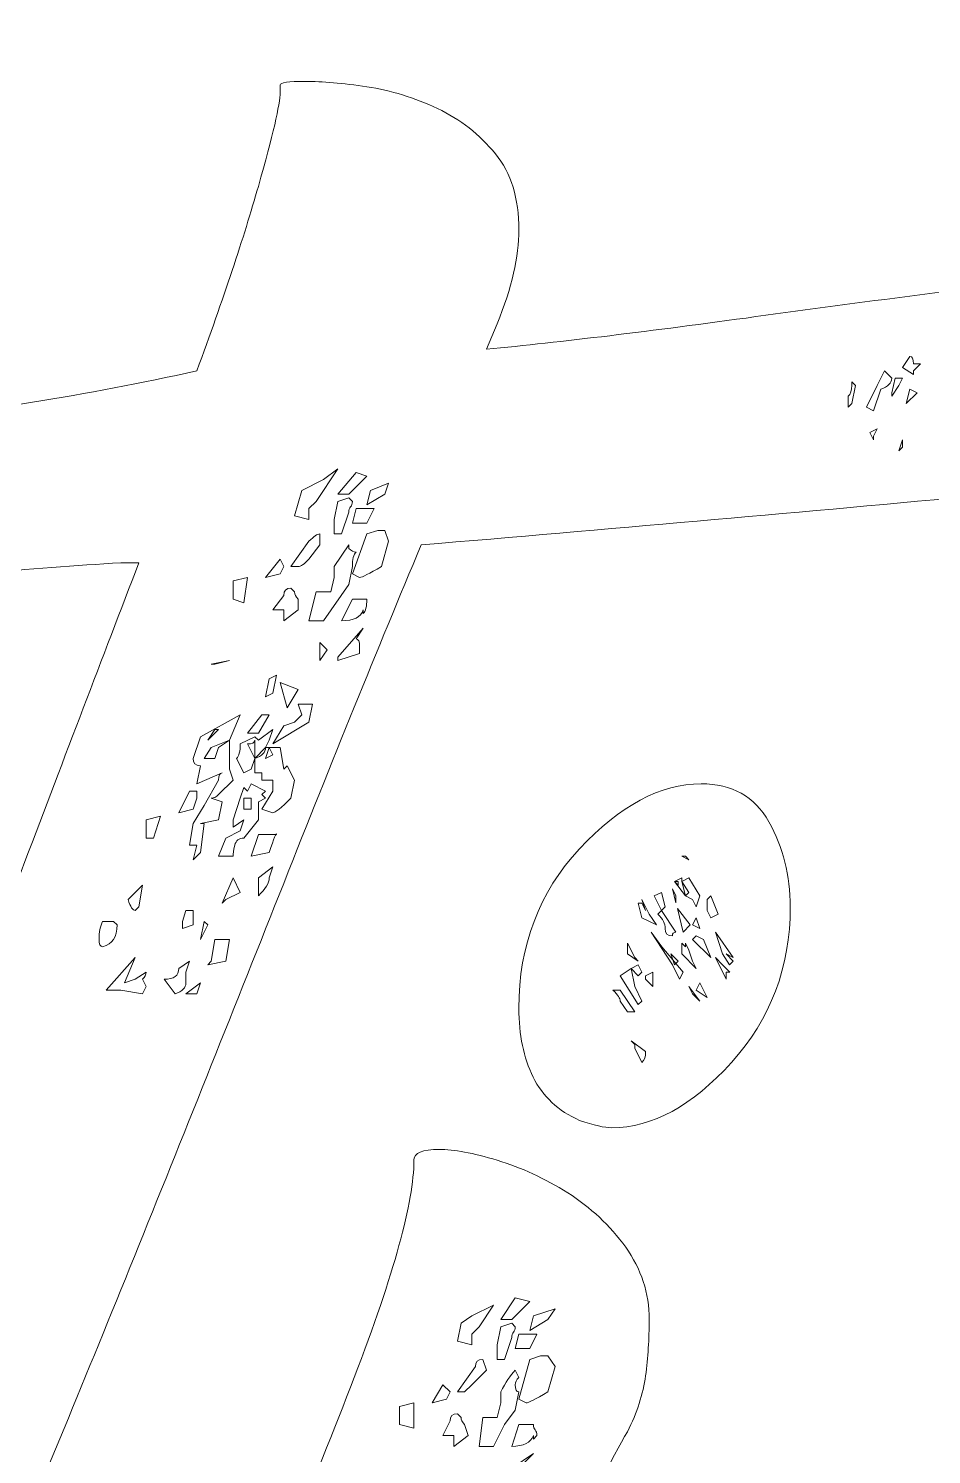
# Model space of a CAD drawing. Header units: inches. Extents: x 0.06 to 6.21, y -4.67 to -0.94.
# Drawn here: x 2.2658 to 2.4451, y -2.3113 to -2.0283 of the extents above; entities that cross this region are included whole.
import ezdxf

# ---------------------------------------------------------------- set-up
doc = ezdxf.new("R2010")
doc.units = ezdxf.units.IN
doc.header["$MEASUREMENT"] = 0
doc.layers.add('Layer 1', color=7, linetype='Continuous')

# ---------------------------------------------------------------- blocks, each defined once
blk = doc.blocks.new('block 4')
at = {"layer": 'Layer 1', "lineweight": 0}
for points in [[(2.39553, -2.19257), (2.39696, -2.19329), (2.39625, -2.19257), (2.39553, -2.19257)], [(2.39409, -2.1976), (2.39625, -2.20047), (2.39768, -2.20119), (2.3984, -2.20263), (2.39912, -2.20047), (2.39696, -2.19688), (2.39553, -2.1976), (2.39553, -2.19688), (2.39409, -2.1976)], [(2.3869, -2.20191), (2.38762, -2.20479), (2.3905, -2.20623), (2.38906, -2.20407), (2.38762, -2.20119), (2.38834, -2.20335), (2.38762, -2.20191), (2.3869, -2.20191)], [(2.39368, -2.19904), (2.39438, -2.20186), (2.39438, -2.20047), (2.39368, -2.19904)], [(2.40056, -2.20335), (2.40128, -2.20479), (2.40272, -2.20407), (2.40128, -2.20047), (2.40056, -2.20119), (2.40056, -2.20335)], [(2.39722, -2.20623), (2.39466, -2.20298), (2.39582, -2.20766), (2.39722, -2.20623)], [(2.39912, -2.20694), (2.3984, -2.20479), (2.39768, -2.20623), (2.39912, -2.20694)], [(2.38474, -2.21198), (2.3869, -2.21341), (2.38618, -2.21269), (2.38474, -2.20982), (2.38474, -2.21198)], [(2.3958, -2.21557), (2.39436, -2.21386), (2.39481, -2.21341), (2.39337, -2.21198), (2.39376, -2.21316), (2.39155, -2.21054), (2.38943, -2.20766), (2.39368, -2.21413), (2.3951, -2.21701), (2.3958, -2.21557)], [(2.39696, -2.21126), (2.39625, -2.20982), (2.39625, -2.21054), (2.39553, -2.20982), (2.39553, -2.21198), (2.3984, -2.21485), (2.39768, -2.21341), (2.39696, -2.21126)], [(2.3984, -2.20838), (2.39768, -2.2091), (2.40128, -2.21269), (2.39984, -2.2091), (2.3984, -2.20838)], [(2.40432, -2.21198), (2.40574, -2.21269), (2.4022, -2.20766), (2.4036, -2.21198), (2.40502, -2.21413), (2.40574, -2.21341), (2.40432, -2.21198)], [(2.40507, -2.21557), (2.40364, -2.21413), (2.4022, -2.21269), (2.40436, -2.21701), (2.40436, -2.21557), (2.40507, -2.21557)], [(2.38331, -2.21629), (2.3869, -2.22204), (2.38762, -2.22132), (2.38618, -2.21844), (2.38546, -2.21485), (2.3869, -2.21629), (2.38762, -2.21557), (2.3869, -2.21413), (2.38546, -2.21485), (2.38331, -2.21629)], [(2.38978, -2.21557), (2.38834, -2.21629), (2.38834, -2.21701), (2.38978, -2.21844), (2.38978, -2.21557)], [(2.39912, -2.22132), (2.39696, -2.21844), (2.39768, -2.21988), (2.39912, -2.22132)], [(2.40056, -2.2206), (2.39912, -2.21773), (2.3984, -2.21916), (2.40056, -2.2206)]]:
    blk.add_lwpolyline(points, dxfattribs=at)
for points, knots in [([(2.36602, -2.2364), (2.36414, -2.23258), (2.36318, -2.22803), (2.36318, -2.22276), (2.36318, -2.2103), (2.3672, -2.19976), (2.37523, -2.19113), (2.38327, -2.1825), (2.39131, -2.17821), (2.39936, -2.17821), (2.4055, -2.17821), (2.40998, -2.18072), (2.41283, -2.18575), (2.41565, -2.19078), (2.41707, -2.19642), (2.41707, -2.20263), (2.41707, -2.21461), (2.41317, -2.22491), (2.40539, -2.23352), (2.39757, -2.24215), (2.38967, -2.24646), (2.38163, -2.24646), (2.38021, -2.24646), (2.37807, -2.246), (2.37525, -2.24502), (2.37098, -2.24312), (2.3679, -2.24025), (2.36602, -2.2364)], [0, 0, 0, 0, 1, 1, 1, 2, 2, 2, 3, 3, 3, 4, 4, 4, 5, 5, 5, 6, 6, 6, 7, 7, 7, 8, 8, 8, 9, 9, 9, 9]), ([(2.39007, -2.20047), (2.39007, -2.20047), (2.39151, -2.20335), (2.39151, -2.20335), (2.39151, -2.20335), (2.39079, -2.20407), (2.39079, -2.20407), (2.39175, -2.20503), (2.39223, -2.20599), (2.39223, -2.20694), (2.39223, -2.2079), (2.39271, -2.20838), (2.39366, -2.20838), (2.39366, -2.2079), (2.3939, -2.20766), (2.39438, -2.20766), (2.39438, -2.20766), (2.39151, -2.20335), (2.39151, -2.20335), (2.39151, -2.20335), (2.39223, -2.20263), (2.39223, -2.20263), (2.39223, -2.20263), (2.39151, -2.19976), (2.39151, -2.19976), (2.39151, -2.19976), (2.39007, -2.20047), (2.39007, -2.20047)], [0, 0, 0, 0, 1, 1, 1, 2, 2, 2, 3, 3, 3, 4, 4, 4, 5, 5, 5, 6, 6, 6, 7, 7, 7, 8, 8, 8, 9, 9, 9, 9]), ([(2.38187, -2.21916), (2.38283, -2.22012), (2.38331, -2.22084), (2.38331, -2.22132), (2.38331, -2.22132), (2.38474, -2.22348), (2.38474, -2.22348), (2.38474, -2.22348), (2.38618, -2.22348), (2.38618, -2.22348), (2.38618, -2.22348), (2.38331, -2.21916), (2.38331, -2.21916), (2.38331, -2.21916), (2.38187, -2.21916), (2.38187, -2.21916)], [0, 0, 0, 0, 1, 1, 1, 2, 2, 2, 3, 3, 3, 4, 4, 4, 5, 5, 5, 5]), ([(2.38834, -2.23136), (2.38834, -2.23136), (2.38546, -2.22921), (2.38546, -2.22921), (2.38546, -2.22921), (2.38618, -2.22993), (2.38618, -2.22993), (2.38618, -2.22993), (2.38618, -2.23065), (2.38618, -2.23065), (2.38618, -2.23065), (2.38762, -2.23352), (2.38762, -2.23352), (2.3881, -2.23306), (2.38834, -2.23234), (2.38834, -2.23136)], [0, 0, 0, 0, 1, 1, 1, 2, 2, 2, 3, 3, 3, 4, 4, 4, 5, 5, 5, 5])]:
    blk.add_open_spline(points, degree=3, knots=knots, dxfattribs=at)
blk = doc.blocks.new('block 6')
at = {"layer": 'Layer 1', "lineweight": 0}
for points in [[(2.3596, -2.28454), (2.36176, -2.28454), (2.36534, -2.28094), (2.36248, -2.28023), (2.3596, -2.28454)], [(2.35098, -2.28885), (2.35385, -2.28957), (2.35385, -2.28741), (2.35529, -2.28598), (2.35817, -2.28166), (2.35385, -2.28382), (2.3517, -2.28526), (2.35098, -2.28885)], [(2.36606, -2.28382), (2.36534, -2.28669), (2.36893, -2.28454), (2.37037, -2.28238), (2.36606, -2.28382)], [(2.36534, -2.29029), (2.36677, -2.28741), (2.36318, -2.28741), (2.36248, -2.29029), (2.36534, -2.29029)], [(2.34595, -2.30107), (2.34882, -2.30035), (2.34954, -2.29891), (2.3481, -2.29748), (2.34595, -2.30107)], [(2.33948, -2.30538), (2.34235, -2.3061), (2.34235, -2.30107), (2.33948, -2.30179), (2.33948, -2.30538)]]:
    blk.add_lwpolyline(points, dxfattribs=at)
for points, knots in [([(2.5385, -2.29173), (2.54281, -2.28789), (2.54497, -2.28238), (2.54497, -2.27521), (2.54497, -2.27138), (2.54307, -2.26694), (2.53929, -2.26191), (2.53551, -2.25687), (2.52889, -2.25437), (2.51946, -2.25437), (2.51284, -2.25437), (2.50681, -2.25687), (2.50138, -2.26191), (2.49596, -2.26694), (2.49323, -2.27521), (2.49323, -2.28669), (2.49323, -2.29532), (2.49572, -2.30286), (2.50069, -2.30933), (2.50565, -2.3158), (2.51146, -2.32311), (2.51809, -2.33124), (2.52471, -2.33941), (2.53134, -2.34921), (2.53798, -2.36071), (2.5446, -2.37222), (2.54957, -2.38729), (2.55287, -2.40598), (2.55383, -2.40933), (2.55431, -2.41245), (2.55431, -2.41533), (2.55431, -2.4182), (2.55431, -2.42132), (2.55431, -2.42465), (2.55431, -2.44047), (2.55108, -2.45497), (2.54463, -2.46813), (2.5382, -2.48131), (2.52996, -2.49257), (2.51996, -2.5019), (2.50993, -2.51124), (2.49894, -2.51843), (2.48702, -2.52346), (2.47509, -2.52849), (2.46387, -2.531), (2.45338, -2.531), (2.44192, -2.531), (2.43095, -2.52895), (2.42045, -2.5249), (2.40994, -2.52082), (2.40078, -2.51531), (2.39289, -2.50837), (2.38502, -2.50142), (2.37883, -2.49316), (2.37428, -2.48358), (2.37185, -2.47844), (2.37013, -2.47307), (2.369, -2.46751), (2.36295, -2.47314), (2.35673, -2.47843), (2.35026, -2.48323), (2.33828, -2.49209), (2.32654, -2.49651), (2.31504, -2.49651), (2.30114, -2.49651), (2.29038, -2.49244), (2.28271, -2.48429), (2.27506, -2.47617), (2.27121, -2.46754), (2.27121, -2.45844), (2.27121, -2.44933), (2.27362, -2.43759), (2.2784, -2.42321), (2.28319, -2.40886), (2.29062, -2.39017), (2.30068, -2.36718), (2.31264, -2.34035), (2.32259, -2.31665), (2.3305, -2.29604), (2.33839, -2.27545), (2.34235, -2.26108), (2.34235, -2.25293), (2.34235, -2.25149), (2.34403, -2.25077), (2.34738, -2.25077), (2.35026, -2.25077), (2.35408, -2.25149), (2.35889, -2.25293), (2.36366, -2.25437), (2.36832, -2.25652), (2.37289, -2.2594), (2.37743, -2.26227), (2.38126, -2.26587), (2.38439, -2.27018), (2.38749, -2.27449), (2.38906, -2.27929), (2.38906, -2.28454), (2.38906, -2.28839), (2.38882, -2.29209), (2.38834, -2.29569), (2.38786, -2.29928), (2.38666, -2.30299), (2.38474, -2.30682), (2.38187, -2.31161), (2.37684, -2.32144), (2.36965, -2.33627), (2.36248, -2.35113), (2.35503, -2.36718), (2.34738, -2.38442), (2.33972, -2.40167), (2.33288, -2.4182), (2.32691, -2.434), (2.3209, -2.44981), (2.31791, -2.46107), (2.31791, -2.46778), (2.31791, -2.47113), (2.31874, -2.47316), (2.32044, -2.47388), (2.32212, -2.4746), (2.3239, -2.47495), (2.32582, -2.47495), (2.33301, -2.47495), (2.34163, -2.47077), (2.3517, -2.46238), (2.35718, -2.45782), (2.36257, -2.45275), (2.3679, -2.44733), (2.36834, -2.43972), (2.36947, -2.43177), (2.37181, -2.42321), (2.37468, -2.41269), (2.37898, -2.4031), (2.38473, -2.39448), (2.39048, -2.38585), (2.39766, -2.37867), (2.40629, -2.37293), (2.41492, -2.36718), (2.42498, -2.36431), (2.43646, -2.36431), (2.45036, -2.36431), (2.46269, -2.36897), (2.47347, -2.37832), (2.48425, -2.38766), (2.48964, -2.40023), (2.48964, -2.41604), (2.48964, -2.42994), (2.48652, -2.4419), (2.48029, -2.45197), (2.47406, -2.46203), (2.46665, -2.46706), (2.45803, -2.46706), (2.45132, -2.46706), (2.44796, -2.46538), (2.44796, -2.46203), (2.44796, -2.46107), (2.44868, -2.46011), (2.45012, -2.45915), (2.4597, -2.4558), (2.4658, -2.45138), (2.46844, -2.44587), (2.47108, -2.44035), (2.4724, -2.434), (2.4724, -2.42681), (2.4724, -2.41772), (2.46999, -2.41077), (2.46521, -2.40598), (2.46042, -2.40119), (2.45443, -2.39879), (2.44724, -2.39879), (2.44006, -2.39879), (2.43348, -2.40119), (2.42749, -2.40598), (2.4215, -2.41077), (2.41635, -2.41687), (2.41204, -2.4243), (2.40773, -2.43173), (2.40448, -2.43964), (2.40233, -2.448), (2.40019, -2.45639), (2.3991, -2.46419), (2.3991, -2.47136), (2.3991, -2.48477), (2.40257, -2.49495), (2.40952, -2.5019), (2.41646, -2.50884), (2.42498, -2.51233), (2.43502, -2.51233), (2.44509, -2.51233), (2.45467, -2.50956), (2.46378, -2.50405), (2.47286, -2.49854), (2.4809, -2.49124), (2.48785, -2.48214), (2.49478, -2.47305), (2.50029, -2.46286), (2.50436, -2.4516), (2.50844, -2.44035), (2.51048, -2.42896), (2.51048, -2.41748), (2.51048, -2.40598), (2.50772, -2.39605), (2.50221, -2.38766), (2.49669, -2.37927), (2.49059, -2.37102), (2.48389, -2.36287), (2.47718, -2.35472), (2.47108, -2.3461), (2.46557, -2.33699), (2.46005, -2.32791), (2.45731, -2.31665), (2.45731, -2.30323), (2.45731, -2.29364), (2.45897, -2.28432), (2.4623, -2.27521), (2.46564, -2.26611), (2.47052, -2.25785), (2.47695, -2.25042), (2.48337, -2.24299), (2.49124, -2.237), (2.50051, -2.23245), (2.5098, -2.2279), (2.5204, -2.22515), (2.5323, -2.22419), (2.54611, -2.22419), (2.5573, -2.22814), (2.56588, -2.23605), (2.57446, -2.24395), (2.57873, -2.25389), (2.57873, -2.26587), (2.57873, -2.27497), (2.57575, -2.28395), (2.56976, -2.29281), (2.56377, -2.30168), (2.55575, -2.3061), (2.54568, -2.3061), (2.54089, -2.3061), (2.53743, -2.30551), (2.53527, -2.3043), (2.53311, -2.30312), (2.53203, -2.30203), (2.53203, -2.30107), (2.53203, -2.29867), (2.53418, -2.29558), (2.5385, -2.29173)], [0, 0, 0, 0, 1, 1, 1, 2, 2, 2, 3, 3, 3, 4, 4, 4, 5, 5, 5, 6, 6, 6, 7, 7, 7, 8, 8, 8, 9, 9, 9, 10, 10, 10, 11, 11, 11, 12, 12, 12, 13, 13, 13, 14, 14, 14, 15, 15, 15, 16, 16, 16, 17, 17, 17, 18, 18, 18, 19, 19, 19, 20, 20, 20, 21, 21, 21, 22, 22, 22, 23, 23, 23, 24, 24, 24, 25, 25, 25, 26, 26, 26, 27, 27, 27, 28, 28, 28, 29, 29, 29, 30, 30, 30, 31, 31, 31, 32, 32, 32, 33, 33, 33, 34, 34, 34, 35, 35, 35, 36, 36, 36, 37, 37, 37, 38, 38, 38, 39, 39, 39, 40, 40, 40, 41, 41, 41, 42, 42, 42, 43, 43, 43, 44, 44, 44, 45, 45, 45, 46, 46, 46, 47, 47, 47, 48, 48, 48, 49, 49, 49, 50, 50, 50, 51, 51, 51, 52, 52, 52, 53, 53, 53, 54, 54, 54, 55, 55, 55, 56, 56, 56, 57, 57, 57, 58, 58, 58, 59, 59, 59, 60, 60, 60, 61, 61, 61, 62, 62, 62, 63, 63, 63, 64, 64, 64, 65, 65, 65, 66, 66, 66, 67, 67, 67, 68, 68, 68, 69, 69, 69, 70, 70, 70, 71, 71, 71, 72, 72, 72, 73, 73, 73, 74, 74, 74, 75, 75, 75, 76, 76, 76, 77, 77, 77, 78, 78, 78, 79, 79, 79, 80, 80, 80, 81, 81, 81, 81]), ([(2.35889, -2.29244), (2.35889, -2.29244), (2.36032, -2.29244), (2.36032, -2.29244), (2.36032, -2.29244), (2.36176, -2.28813), (2.36176, -2.28813), (2.36176, -2.28767), (2.36187, -2.2873), (2.36211, -2.28706), (2.36235, -2.28682), (2.36248, -2.28645), (2.36248, -2.28598), (2.36248, -2.28598), (2.36176, -2.28526), (2.36176, -2.28526), (2.36176, -2.28526), (2.3596, -2.28598), (2.3596, -2.28598), (2.3596, -2.28598), (2.35889, -2.28957), (2.35889, -2.28957), (2.35889, -2.28957), (2.35889, -2.29244), (2.35889, -2.29244)], [0, 0, 0, 0, 1, 1, 1, 2, 2, 2, 3, 3, 3, 4, 4, 4, 5, 5, 5, 6, 6, 6, 7, 7, 7, 8, 8, 8, 8]), ([(2.37037, -2.29388), (2.37037, -2.29388), (2.36893, -2.29173), (2.36893, -2.29173), (2.36893, -2.29173), (2.36749, -2.29173), (2.36749, -2.29173), (2.36749, -2.29173), (2.36534, -2.29244), (2.36534, -2.29244), (2.36534, -2.29244), (2.36318, -2.30035), (2.36318, -2.30035), (2.36318, -2.30035), (2.36462, -2.30107), (2.36462, -2.30107), (2.3651, -2.30107), (2.36653, -2.30035), (2.36893, -2.29891), (2.36893, -2.29891), (2.37037, -2.29388), (2.37037, -2.29388)], [0, 0, 0, 0, 1, 1, 1, 2, 2, 2, 3, 3, 3, 4, 4, 4, 5, 5, 5, 6, 6, 6, 7, 7, 7, 7]), ([(2.35098, -2.29891), (2.35098, -2.29891), (2.35242, -2.29891), (2.35242, -2.29891), (2.35242, -2.29891), (2.35385, -2.29748), (2.35385, -2.29748), (2.35385, -2.29748), (2.35673, -2.2946), (2.35673, -2.2946), (2.35673, -2.2946), (2.35601, -2.29244), (2.35601, -2.29244), (2.35503, -2.29244), (2.35457, -2.29292), (2.35457, -2.29388), (2.35457, -2.29388), (2.35098, -2.29891), (2.35098, -2.29891)], [0, 0, 0, 0, 1, 1, 1, 2, 2, 2, 3, 3, 3, 4, 4, 4, 5, 5, 5, 6, 6, 6, 6]), ([(2.35889, -2.30395), (2.35889, -2.30395), (2.35601, -2.30395), (2.35601, -2.30395), (2.35601, -2.30395), (2.35529, -2.3097), (2.35529, -2.3097), (2.35529, -2.3097), (2.35817, -2.3097), (2.35817, -2.3097), (2.35817, -2.3097), (2.36032, -2.30538), (2.36032, -2.30538), (2.36032, -2.30538), (2.36248, -2.30251), (2.36248, -2.30251), (2.36248, -2.30251), (2.36318, -2.29891), (2.36318, -2.29891), (2.3627, -2.29891), (2.36248, -2.29844), (2.36248, -2.29748), (2.36248, -2.297), (2.3627, -2.29652), (2.36318, -2.29604), (2.36318, -2.29604), (2.36248, -2.2946), (2.36248, -2.2946), (2.3615, -2.29558), (2.36054, -2.297), (2.3596, -2.29891), (2.3596, -2.29891), (2.3596, -2.30107), (2.3596, -2.30107), (2.3596, -2.30107), (2.35889, -2.30395), (2.35889, -2.30395)], [0, 0, 0, 0, 1, 1, 1, 2, 2, 2, 3, 3, 3, 4, 4, 4, 5, 5, 5, 6, 6, 6, 7, 7, 7, 8, 8, 8, 9, 9, 9, 10, 10, 10, 11, 11, 11, 12, 12, 12, 12]), ([(2.35098, -2.30323), (2.35, -2.30323), (2.34954, -2.30371), (2.34954, -2.30467), (2.34954, -2.30467), (2.3481, -2.30754), (2.3481, -2.30754), (2.3481, -2.30754), (2.35026, -2.30754), (2.35026, -2.30754), (2.35026, -2.30754), (2.35026, -2.3097), (2.35026, -2.3097), (2.35026, -2.3097), (2.35314, -2.30754), (2.35314, -2.30754), (2.35314, -2.30754), (2.35242, -2.30538), (2.35242, -2.30538), (2.35194, -2.3049), (2.3517, -2.30443), (2.3517, -2.30395), (2.3517, -2.30395), (2.35098, -2.30323), (2.35098, -2.30323)], [0, 0, 0, 0, 1, 1, 1, 2, 2, 2, 3, 3, 3, 4, 4, 4, 5, 5, 5, 6, 6, 6, 7, 7, 7, 8, 8, 8, 8]), ([(2.36677, -2.30754), (2.36677, -2.30706), (2.36666, -2.30671), (2.36642, -2.30645), (2.36618, -2.30623), (2.36606, -2.30586), (2.36606, -2.30538), (2.36606, -2.30538), (2.36318, -2.30538), (2.36318, -2.30538), (2.36318, -2.30538), (2.36176, -2.3097), (2.36176, -2.3097), (2.36414, -2.3097), (2.36558, -2.30898), (2.36606, -2.30754), (2.36606, -2.30754), (2.36606, -2.30826), (2.36606, -2.30826), (2.36606, -2.30826), (2.36677, -2.30754), (2.36677, -2.30754)], [0, 0, 0, 0, 1, 1, 1, 2, 2, 2, 3, 3, 3, 4, 4, 4, 5, 5, 5, 6, 6, 6, 7, 7, 7, 7]), ([(2.3639, -2.31329), (2.3639, -2.31329), (2.36606, -2.31113), (2.36606, -2.31113), (2.36606, -2.31113), (2.36176, -2.31401), (2.36176, -2.31401), (2.36176, -2.31401), (2.36032, -2.3176), (2.36032, -2.3176), (2.36032, -2.3176), (2.36462, -2.31617), (2.36462, -2.31617), (2.36462, -2.31617), (2.36462, -2.31473), (2.36462, -2.31473), (2.36462, -2.31377), (2.36438, -2.31329), (2.3639, -2.31329)], [0, 0, 0, 0, 1, 1, 1, 2, 2, 2, 3, 3, 3, 4, 4, 4, 5, 5, 5, 6, 6, 6, 6])]:
    blk.add_open_spline(points, degree=3, knots=knots, dxfattribs=at)
blk = doc.blocks.new('block 7')
at = {"layer": 'Layer 1', "lineweight": 0}
blk.add_open_spline([(5.60076, -2.78953), (5.39094, -3.24364), (5.12366, -3.53105), (4.89087, -3.53105), (4.62006, -3.53105), (4.51088, -3.34438), (4.50554, -3.108), (4.49913, -3.11937), (4.49257, -3.13097), (4.48568, -3.14304), (4.33049, -3.41608), (4.23565, -3.53105), (4.15227, -3.53105), (3.69816, -3.53105), (4.27299, -2.25208), (4.09767, -2.25208), (4.06892, -2.25208), (3.93673, -2.29807), (3.71254, -2.91313), (3.49125, -3.5138), (3.55447, -3.53105), (3.474, -3.53105), (3.33161, -3.53105), (3.45091, -2.55861), (3.60437, -1.97075), (3.5156, -2.08608), (3.38037, -2.15885), (3.24409, -2.17736), (3.24409, -2.17736), (3.24409, -2.32968), (3.24409, -2.32968), (3.24409, -3.0051), (2.94807, -3.50805), (2.47384, -3.5368), (2.23531, -3.5368), (2.03986, -3.40458), (2.03986, -3.16892), (2.03986, -2.90163), (2.24106, -2.69756), (2.46236, -2.69756), (2.62042, -2.69756), (2.74688, -2.7378), (2.80149, -2.93611), (2.81012, -2.96772), (2.69516, -2.86427), (2.65778, -2.83552), (2.64055, -2.82116), (2.67503, -3.02521), (2.66641, -3.00223), (2.57444, -2.72056), (2.15482, -2.893), (2.15482, -3.16029), (2.15482, -3.30973), (2.26404, -3.42183), (2.45086, -3.42183), (2.88771, -3.42183), (3.04577, -2.72919), (3.04865, -2.16586), (2.80724, -2.13998), (2.66641, -2.0394), (2.51122, -1.92156), (2.32728, -1.8066), (2.11746, -1.68013), (1.87317, -1.68013), (1.6806, -1.68013), (1.38744, -1.84396), (1.36731, -2.06239), (1.36158, -2.11987), (1.30984, -1.95892), (1.3242, -1.87845), (1.32995, -1.84396), (1.18337, -2.04514), (1.18337, -2.01353), (1.18337, -1.74336), (1.55988, -1.56517), (1.8703, -1.56517), (2.14333, -1.56517), (2.41925, -1.70601), (2.60894, -1.84971), (2.76125, -1.94743), (2.83599, -2.0164), (3.04865, -2.05089), (3.04865, -1.83534), (3.10616, -1.38986), (3.46825, -1.38986), (3.55163, -1.38986), (3.62635, -1.43872), (3.66945, -1.51056), (3.69125, -1.55143), (3.70514, -1.60266), (3.70655, -1.65685), (3.74068, -1.57941), (3.7741, -1.53356), (3.80451, -1.53356), (3.83901, -1.53356), (3.86201, -1.55942), (3.86201, -1.58816), (3.86201, -1.58816), (3.86201, -1.59966), (3.86201, -1.59966), (3.86201, -1.59966), (3.66657, -2.71769), (3.66657, -2.71769), (3.82751, -2.32105), (3.96545, -2.13711), (4.09767, -2.13711), (4.60353, -2.13711), (4.05746, -3.4132), (4.14655, -3.4132), (4.14939, -3.4132), (4.16664, -3.41895), (4.24999, -3.30685), (4.3428, -3.17895), (4.52314, -2.83002), (4.56373, -2.74706), (4.66526, -2.43243), (4.88508, -2.14286), (5.11216, -2.14286), (5.19263, -2.14286), (5.29035, -2.22047), (5.29035, -2.3498), (5.29035, -2.65445), (4.97134, -2.99935), (4.73277, -3.02521), (4.72702, -3.06257), (4.72702, -3.09707), (4.72702, -3.12866), (4.72702, -3.30402), (4.78453, -3.41608), (4.888, -3.41608), (5.07194, -3.41608), (5.31047, -3.14304), (5.49729, -2.74067), (5.50879, -2.72056), (5.52892, -2.70619), (5.55188, -2.70619), (5.58351, -2.70619), (5.60651, -2.73492), (5.60651, -2.76367), (5.60651, -2.7723), (5.60364, -2.78091), (5.60076, -2.78953)], degree=3, knots=[0, 0, 0, 0, 1, 1, 1, 2, 2, 2, 3, 3, 3, 4, 4, 4, 5, 5, 5, 6, 6, 6, 7, 7, 7, 8, 8, 8, 9, 9, 9, 10, 10, 10, 11, 11, 11, 12, 12, 12, 13, 13, 13, 14, 14, 14, 15, 15, 15, 16, 16, 16, 17, 17, 17, 18, 18, 18, 19, 19, 19, 20, 20, 20, 21, 21, 21, 22, 22, 22, 23, 23, 23, 24, 24, 24, 25, 25, 25, 26, 26, 26, 27, 27, 27, 28, 28, 28, 29, 29, 29, 30, 30, 30, 31, 31, 31, 32, 32, 32, 33, 33, 33, 34, 34, 34, 35, 35, 35, 36, 36, 36, 37, 37, 37, 38, 38, 38, 39, 39, 39, 40, 40, 40, 41, 41, 41, 42, 42, 42, 43, 43, 43, 44, 44, 44, 45, 45, 45, 46, 46, 46, 47, 47, 47, 47], dxfattribs=at)
blk = doc.blocks.new('block 9')
at = {"layer": 'Layer 1', "lineweight": 0}
for points in [[(2.43792, -2.09772), (2.4372, -2.1006), (2.4372, -2.10131), (2.43864, -2.09916), (2.43936, -2.09772), (2.43792, -2.09772)], [(2.44223, -2.1006), (2.44079, -2.09988), (2.44007, -2.10275), (2.44223, -2.1006)], [(2.43432, -2.10778), (2.43289, -2.1085), (2.43361, -2.10994), (2.43361, -2.10922), (2.43432, -2.10778)], [(2.43936, -2.10994), (2.43864, -2.1121), (2.43936, -2.11138), (2.43936, -2.10994)], [(2.31865, -2.12504), (2.32151, -2.12575), (2.32151, -2.1236), (2.32295, -2.12216), (2.32726, -2.11569), (2.32438, -2.11785), (2.32009, -2.12), (2.31865, -2.12504)], [(2.33085, -2.11641), (2.32726, -2.12072), (2.32941, -2.12072), (2.33301, -2.11713), (2.33085, -2.11641)], [(2.33301, -2.12288), (2.3366, -2.12072), (2.33732, -2.11857), (2.33373, -2.12), (2.33301, -2.12288)], [(2.33013, -2.12647), (2.33301, -2.12647), (2.33445, -2.1236), (2.33085, -2.1236), (2.33013, -2.12647)], [(2.3129, -2.13724), (2.31578, -2.13652), (2.31649, -2.13508), (2.31578, -2.13364), (2.3129, -2.13724)], [(2.30643, -2.14155), (2.30859, -2.14227), (2.30931, -2.13724), (2.30643, -2.13796), (2.30643, -2.14155)], [(2.3251, -2.15161), (2.32366, -2.15018), (2.32366, -2.15377), (2.3251, -2.15161)], [(2.30212, -2.15449), (2.30284, -2.15449), (2.30571, -2.15377), (2.30212, -2.15449)], [(2.3129, -2.16096), (2.31434, -2.16024), (2.31506, -2.15665), (2.31362, -2.15736), (2.3129, -2.16096)], [(2.31721, -2.16311), (2.31937, -2.15952), (2.31578, -2.15808), (2.31721, -2.16311)], [(2.30931, -2.16815), (2.31146, -2.16815), (2.31362, -2.16455), (2.31218, -2.16455), (2.30931, -2.16815)], [(2.32223, -2.1624), (2.31937, -2.1624), (2.32009, -2.16455), (2.31865, -2.16599), (2.31649, -2.16671), (2.31434, -2.1703), (2.32151, -2.16599), (2.32223, -2.1624)], [(2.29565, -2.18394), (2.29852, -2.18322), (2.29924, -2.18107), (2.29924, -2.17965), (2.2978, -2.17965), (2.29565, -2.18394)], [(2.28918, -2.18897), (2.29062, -2.18897), (2.29205, -2.18466), (2.28918, -2.18538), (2.28918, -2.18897)], [(2.30787, -2.19976), (2.30643, -2.19688), (2.30427, -2.20191), (2.30499, -2.20119), (2.30787, -2.19976)], [(2.29852, -2.20335), (2.29709, -2.20335), (2.29637, -2.20551), (2.29637, -2.20694), (2.29852, -2.20623), (2.29852, -2.20335)], [(2.3014, -2.20623), (2.30068, -2.20551), (2.29996, -2.2091), (2.3014, -2.20623)], [(2.30571, -2.2091), (2.30284, -2.2091), (2.30212, -2.21341), (2.3014, -2.21413), (2.30499, -2.21341), (2.30571, -2.2091)], [(2.29996, -2.21773), (2.29709, -2.21988), (2.29924, -2.21988), (2.29996, -2.21773)]]:
    blk.add_lwpolyline(points, dxfattribs=at)
for points, knots in [([(2.042, -2.56622), (2.02235, -2.56622), (2.00595, -2.56357), (1.99279, -2.55831), (1.97961, -2.55302), (1.96872, -2.54633), (1.96009, -2.53819), (1.95147, -2.53004), (1.94489, -2.5213), (1.94033, -2.51196), (1.93578, -2.50261), (1.9323, -2.49377), (1.92992, -2.48538), (1.92751, -2.477), (1.9262, -2.46994), (1.92596, -2.46419), (1.92572, -2.45844), (1.92561, -2.45532), (1.92561, -2.45484), (1.92561, -2.43569), (1.92848, -2.41868), (1.93422, -2.40382), (1.93997, -2.38899), (1.94752, -2.37651), (1.95687, -2.36646), (1.96619, -2.3564), (1.9765, -2.34873), (1.98776, -2.34346), (1.999, -2.33819), (2.01015, -2.33556), (2.02117, -2.33556), (2.03361, -2.33556), (2.0444, -2.3376), (2.0535, -2.34167), (2.06259, -2.34575), (2.07025, -2.35089), (2.0765, -2.35712), (2.08271, -2.36335), (2.08727, -2.3703), (2.09014, -2.37795), (2.09302, -2.38561), (2.09446, -2.39304), (2.09446, -2.40023), (2.09446, -2.40263), (2.09374, -2.40683), (2.0923, -2.4128), (2.09086, -2.41879), (2.08859, -2.42502), (2.08548, -2.43149), (2.08236, -2.43796), (2.07829, -2.44358), (2.07326, -2.44837), (2.06823, -2.45316), (2.06237, -2.45556), (2.05566, -2.45556), (2.05087, -2.45556), (2.04847, -2.45436), (2.04847, -2.45197), (2.04847, -2.45101), (2.04919, -2.45005), (2.05063, -2.44909), (2.05877, -2.44478), (2.06452, -2.43964), (2.06788, -2.43365), (2.07121, -2.42766), (2.07291, -2.42108), (2.07291, -2.41389), (2.07291, -2.40191), (2.06882, -2.39293), (2.06069, -2.38694), (2.05254, -2.38095), (2.04296, -2.37795), (2.03194, -2.37795), (2.02379, -2.37795), (2.01481, -2.37988), (2.00501, -2.3837), (1.99519, -2.38755), (1.98608, -2.39317), (1.97769, -2.40058), (1.96931, -2.40803), (1.96236, -2.41748), (1.95687, -2.42896), (1.95134, -2.44047), (1.94859, -2.45388), (1.94859, -2.46922), (1.94859, -2.47545), (1.9499, -2.48262), (1.95255, -2.49076), (1.95517, -2.49891), (1.95948, -2.50669), (1.96547, -2.51412), (1.97146, -2.52154), (1.97913, -2.52777), (1.98848, -2.5328), (1.99782, -2.53784), (2.00919, -2.54034), (2.02261, -2.54034), (2.04464, -2.54034), (2.06439, -2.53446), (2.08189, -2.52274), (2.09936, -2.511), (2.11517, -2.49567), (2.12931, -2.47676), (2.14343, -2.45783), (2.15649, -2.43663), (2.16847, -2.41317), (2.18044, -2.38971), (2.19218, -2.36622), (2.20368, -2.34274), (2.20799, -2.33412), (2.21348, -2.32192), (2.22021, -2.3061), (2.2269, -2.29029), (2.23409, -2.27282), (2.24176, -2.25365), (2.24942, -2.2345), (2.2572, -2.21448), (2.26511, -2.19365), (2.27302, -2.17281), (2.28055, -2.15305), (2.28774, -2.13436), (2.28774, -2.13436), (2.28415, -2.13436), (2.28415, -2.13436), (2.26642, -2.13534), (2.24644, -2.13724), (2.22416, -2.14011), (2.20187, -2.14299), (2.1802, -2.14443), (2.15913, -2.14443), (2.14763, -2.14443), (2.13637, -2.1436), (2.12536, -2.14192), (2.11432, -2.14024), (2.10452, -2.13737), (2.09589, -2.13329), (2.08727, -2.12922), (2.08032, -2.12384), (2.07507, -2.11713), (2.06978, -2.11042), (2.06716, -2.10179), (2.06716, -2.09125), (2.06716, -2.08312), (2.06882, -2.07522), (2.07219, -2.06755), (2.07553, -2.05988), (2.07997, -2.05317), (2.08548, -2.04742), (2.09097, -2.04167), (2.09757, -2.03714), (2.10524, -2.03378), (2.11289, -2.03043), (2.12105, -2.02875), (2.12966, -2.02875), (2.14643, -2.02875), (2.16009, -2.03283), (2.17063, -2.04095), (2.18115, -2.04912), (2.18643, -2.05988), (2.18643, -2.0733), (2.18643, -2.08478), (2.18416, -2.09282), (2.17961, -2.09737), (2.17505, -2.10192), (2.17135, -2.10419), (2.16847, -2.10419), (2.1656, -2.10419), (2.16296, -2.10312), (2.16057, -2.10096), (2.15815, -2.09881), (2.15697, -2.09654), (2.15697, -2.09413), (2.15697, -2.09031), (2.15804, -2.08672), (2.1602, -2.08334), (2.16236, -2.08001), (2.16344, -2.07665), (2.16344, -2.0733), (2.16344, -2.06563), (2.16009, -2.05953), (2.15338, -2.05498), (2.14667, -2.05043), (2.13924, -2.04814), (2.1311, -2.04814), (2.12487, -2.04814), (2.11924, -2.04934), (2.11421, -2.05174), (2.10918, -2.05415), (2.105, -2.05714), (2.10164, -2.06071), (2.09829, -2.06431), (2.09565, -2.06803), (2.09374, -2.07186), (2.09182, -2.0757), (2.09086, -2.07881), (2.09086, -2.08121), (2.09086, -2.09079), (2.09685, -2.0987), (2.10883, -2.10491), (2.12079, -2.11114), (2.13541, -2.11425), (2.15266, -2.11425), (2.15506, -2.11425), (2.15743, -2.11425), (2.15985, -2.11425), (2.16225, -2.11425), (2.16462, -2.11401), (2.16704, -2.11353), (2.19146, -2.11114), (2.21409, -2.10885), (2.23494, -2.10672), (2.25576, -2.10456), (2.2772, -2.10108), (2.29924, -2.09628), (2.30451, -2.08193), (2.30859, -2.06971), (2.31146, -2.05964), (2.31434, -2.04958), (2.31578, -2.04337), (2.31578, -2.04095), (2.31578, -2.04095), (2.31578, -2.03952), (2.31578, -2.03952), (2.31578, -2.03905), (2.31743, -2.0388), (2.32079, -2.0388), (2.32414, -2.0388), (2.32822, -2.03917), (2.33301, -2.03988), (2.3378, -2.0406), (2.34246, -2.04204), (2.34702, -2.0442), (2.35157, -2.04635), (2.3554, -2.04934), (2.35852, -2.05317), (2.36163, -2.05701), (2.3632, -2.06204), (2.3632, -2.06827), (2.3632, -2.07354), (2.36176, -2.07977), (2.35889, -2.08694), (2.35889, -2.08694), (2.35673, -2.09197), (2.35673, -2.09197), (2.37157, -2.09053), (2.38943, -2.08838), (2.41025, -2.0855), (2.4311, -2.08264), (2.45229, -2.07988), (2.47384, -2.07724), (2.4954, -2.07463), (2.51612, -2.07234), (2.53601, -2.07042), (2.55588, -2.06851), (2.57228, -2.06755), (2.58522, -2.06755), (2.59862, -2.06755), (2.60894, -2.06995), (2.61611, -2.07474), (2.6233, -2.07953), (2.62844, -2.08504), (2.63157, -2.09125), (2.63467, -2.09748), (2.63659, -2.10371), (2.63731, -2.10994), (2.63802, -2.11617), (2.63839, -2.12072), (2.63839, -2.1236), (2.63839, -2.1236), (2.63767, -2.12647), (2.63767, -2.12647), (2.63767, -2.12647), (2.63839, -2.12719), (2.63839, -2.12719), (2.63791, -2.12719), (2.63743, -2.12695), (2.63696, -2.12647), (2.63025, -2.12216), (2.62066, -2.11917), (2.60822, -2.11748), (2.59574, -2.11582), (2.58115, -2.11497), (2.56437, -2.11497), (2.53478, -2.11497), (2.50076, -2.11675), (2.46236, -2.12032), (2.46236, -2.12032), (2.46236, -2.12719), (2.46236, -2.12719), (2.46236, -2.12719), (2.46183, -2.12037), (2.46183, -2.12037), (2.45883, -2.12065), (2.45573, -2.12092), (2.45272, -2.1212), (2.45272, -2.1212), (2.45301, -2.12432), (2.45301, -2.12432), (2.45301, -2.12432), (2.45231, -2.12123), (2.45231, -2.12123), (2.41682, -2.12451), (2.3807, -2.12771), (2.34379, -2.13079), (2.33517, -2.15137), (2.32606, -2.17379), (2.31649, -2.19797), (2.30689, -2.22215), (2.29733, -2.24611), (2.28774, -2.26981), (2.27816, -2.29353), (2.26907, -2.31556), (2.26045, -2.33592), (2.25182, -2.35629), (2.24415, -2.37293), (2.23744, -2.38585), (2.2269, -2.40598), (2.21601, -2.42659), (2.20475, -2.44765), (2.19349, -2.46874), (2.18033, -2.48815), (2.16523, -2.50586), (2.15015, -2.52357), (2.13264, -2.53806), (2.11278, -2.54932), (2.09291, -2.56058), (2.06932, -2.56622), (2.042, -2.56622)], [0, 0, 0, 0, 1, 1, 1, 2, 2, 2, 3, 3, 3, 4, 4, 4, 5, 5, 5, 6, 6, 6, 7, 7, 7, 8, 8, 8, 9, 9, 9, 10, 10, 10, 11, 11, 11, 12, 12, 12, 13, 13, 13, 14, 14, 14, 15, 15, 15, 16, 16, 16, 17, 17, 17, 18, 18, 18, 19, 19, 19, 20, 20, 20, 21, 21, 21, 22, 22, 22, 23, 23, 23, 24, 24, 24, 25, 25, 25, 26, 26, 26, 27, 27, 27, 28, 28, 28, 29, 29, 29, 30, 30, 30, 31, 31, 31, 32, 32, 32, 33, 33, 33, 34, 34, 34, 35, 35, 35, 36, 36, 36, 37, 37, 37, 38, 38, 38, 39, 39, 39, 40, 40, 40, 41, 41, 41, 42, 42, 42, 43, 43, 43, 44, 44, 44, 45, 45, 45, 46, 46, 46, 47, 47, 47, 48, 48, 48, 49, 49, 49, 50, 50, 50, 51, 51, 51, 52, 52, 52, 53, 53, 53, 54, 54, 54, 55, 55, 55, 56, 56, 56, 57, 57, 57, 58, 58, 58, 59, 59, 59, 60, 60, 60, 61, 61, 61, 62, 62, 62, 63, 63, 63, 64, 64, 64, 65, 65, 65, 66, 66, 66, 67, 67, 67, 68, 68, 68, 69, 69, 69, 70, 70, 70, 71, 71, 71, 72, 72, 72, 73, 73, 73, 74, 74, 74, 75, 75, 75, 76, 76, 76, 77, 77, 77, 78, 78, 78, 79, 79, 79, 80, 80, 80, 81, 81, 81, 82, 82, 82, 83, 83, 83, 84, 84, 84, 85, 85, 85, 86, 86, 86, 87, 87, 87, 88, 88, 88, 89, 89, 89, 90, 90, 90, 91, 91, 91, 92, 92, 92, 93, 93, 93, 94, 94, 94, 95, 95, 95, 96, 96, 96, 97, 97, 97, 98, 98, 98, 99, 99, 99, 100, 100, 100, 101, 101, 101, 102, 102, 102, 103, 103, 103, 104, 104, 104, 105, 105, 105, 106, 106, 106, 107, 107, 107, 108, 108, 108, 109, 109, 109, 109]), ([(2.43936, -2.09556), (2.43936, -2.09556), (2.44151, -2.097), (2.44151, -2.097), (2.44151, -2.097), (2.44151, -2.09628), (2.44151, -2.09628), (2.44151, -2.09628), (2.44295, -2.09485), (2.44295, -2.09485), (2.44295, -2.09485), (2.44151, -2.09485), (2.44151, -2.09485), (2.44151, -2.09389), (2.44127, -2.09341), (2.44079, -2.09341), (2.44079, -2.09341), (2.43936, -2.09556), (2.43936, -2.09556)], [0, 0, 0, 0, 1, 1, 1, 2, 2, 2, 3, 3, 3, 4, 4, 4, 5, 5, 5, 6, 6, 6, 6]), ([(2.43217, -2.10347), (2.43217, -2.10347), (2.43361, -2.10419), (2.43361, -2.10419), (2.43361, -2.10419), (2.43504, -2.09988), (2.43504, -2.09988), (2.43648, -2.09942), (2.4372, -2.0987), (2.4372, -2.09772), (2.4372, -2.09772), (2.43576, -2.09628), (2.43576, -2.09628), (2.43576, -2.09628), (2.43432, -2.09916), (2.43432, -2.09916), (2.43432, -2.09916), (2.43217, -2.10347), (2.43217, -2.10347)], [0, 0, 0, 0, 1, 1, 1, 2, 2, 2, 3, 3, 3, 4, 4, 4, 5, 5, 5, 6, 6, 6, 6]), ([(2.42857, -2.10347), (2.42857, -2.10347), (2.42929, -2.10275), (2.42929, -2.10275), (2.42929, -2.10275), (2.43001, -2.09916), (2.43001, -2.09916), (2.43001, -2.09916), (2.42929, -2.09844), (2.42929, -2.09844), (2.42929, -2.09844), (2.42929, -2.09916), (2.42929, -2.09916), (2.42929, -2.10014), (2.42905, -2.10085), (2.42857, -2.10131), (2.42857, -2.10131), (2.42857, -2.10347), (2.42857, -2.10347)], [0, 0, 0, 0, 1, 1, 1, 2, 2, 2, 3, 3, 3, 4, 4, 4, 5, 5, 5, 6, 6, 6, 6]), ([(2.33013, -2.12216), (2.33013, -2.12216), (2.32941, -2.12144), (2.32941, -2.12144), (2.32941, -2.12144), (2.32726, -2.12216), (2.32726, -2.12216), (2.32726, -2.12216), (2.32654, -2.12575), (2.32654, -2.12575), (2.32654, -2.12575), (2.32654, -2.12863), (2.32654, -2.12863), (2.32654, -2.12863), (2.32798, -2.12863), (2.32798, -2.12863), (2.32798, -2.12863), (2.32941, -2.12432), (2.32941, -2.12432), (2.32941, -2.12384), (2.32953, -2.12349), (2.32978, -2.12323), (2.33002, -2.12299), (2.33013, -2.12264), (2.33013, -2.12216)], [0, 0, 0, 0, 1, 1, 1, 2, 2, 2, 3, 3, 3, 4, 4, 4, 5, 5, 5, 6, 6, 6, 7, 7, 7, 8, 8, 8, 8]), ([(2.33732, -2.13007), (2.33732, -2.13007), (2.3366, -2.12791), (2.3366, -2.12791), (2.3366, -2.12791), (2.33517, -2.12791), (2.33517, -2.12791), (2.33517, -2.12791), (2.33301, -2.12863), (2.33301, -2.12863), (2.33301, -2.12863), (2.33013, -2.13652), (2.33013, -2.13652), (2.33013, -2.13652), (2.33157, -2.13724), (2.33157, -2.13724), (2.33205, -2.13724), (2.33349, -2.13652), (2.33588, -2.13508), (2.33588, -2.13508), (2.33732, -2.13007), (2.33732, -2.13007)], [0, 0, 0, 0, 1, 1, 1, 2, 2, 2, 3, 3, 3, 4, 4, 4, 5, 5, 5, 6, 6, 6, 7, 7, 7, 7]), ([(2.31793, -2.13508), (2.31793, -2.13508), (2.31937, -2.13508), (2.31937, -2.13508), (2.31983, -2.13508), (2.32055, -2.13462), (2.32151, -2.13364), (2.32151, -2.13364), (2.32366, -2.13079), (2.32366, -2.13079), (2.32366, -2.13079), (2.32366, -2.12863), (2.32366, -2.12863), (2.32318, -2.12863), (2.32247, -2.12911), (2.32151, -2.13007), (2.32151, -2.13007), (2.31793, -2.13508), (2.31793, -2.13508)], [0, 0, 0, 0, 1, 1, 1, 2, 2, 2, 3, 3, 3, 4, 4, 4, 5, 5, 5, 6, 6, 6, 6]), ([(2.32654, -2.13508), (2.32654, -2.13508), (2.32654, -2.13724), (2.32654, -2.13724), (2.32654, -2.13724), (2.32582, -2.14011), (2.32582, -2.14011), (2.32582, -2.14011), (2.32295, -2.14011), (2.32295, -2.14011), (2.32295, -2.14011), (2.32151, -2.14586), (2.32151, -2.14586), (2.32151, -2.14586), (2.32438, -2.14586), (2.32438, -2.14586), (2.32438, -2.14586), (2.32941, -2.13867), (2.32941, -2.13867), (2.32941, -2.13867), (2.33013, -2.13508), (2.33013, -2.13508), (2.33013, -2.13364), (2.33037, -2.1327), (2.33085, -2.13221), (2.33037, -2.13221), (2.32989, -2.13198), (2.32941, -2.13149), (2.32941, -2.13149), (2.32941, -2.13079), (2.32941, -2.13079), (2.32941, -2.13079), (2.32654, -2.13508), (2.32654, -2.13508)], [0, 0, 0, 0, 1, 1, 1, 2, 2, 2, 3, 3, 3, 4, 4, 4, 5, 5, 5, 6, 6, 6, 7, 7, 7, 8, 8, 8, 9, 9, 9, 10, 10, 10, 11, 11, 11, 11]), ([(2.31793, -2.13939), (2.31695, -2.13939), (2.31649, -2.13989), (2.31649, -2.14083), (2.31649, -2.14083), (2.31434, -2.14371), (2.31434, -2.14371), (2.31434, -2.14371), (2.31649, -2.14371), (2.31649, -2.14371), (2.31649, -2.14371), (2.31649, -2.14586), (2.31649, -2.14586), (2.31649, -2.14586), (2.31937, -2.14371), (2.31937, -2.14371), (2.31937, -2.14371), (2.31937, -2.14155), (2.31937, -2.14155), (2.31887, -2.14109), (2.31865, -2.14061), (2.31865, -2.14011), (2.31865, -2.14011), (2.31793, -2.13939), (2.31793, -2.13939)], [0, 0, 0, 0, 1, 1, 1, 2, 2, 2, 3, 3, 3, 4, 4, 4, 5, 5, 5, 6, 6, 6, 7, 7, 7, 8, 8, 8, 8]), ([(2.33301, -2.14155), (2.33301, -2.14155), (2.33013, -2.14155), (2.33013, -2.14155), (2.33013, -2.14155), (2.32798, -2.14586), (2.32798, -2.14586), (2.33037, -2.14586), (2.33181, -2.14514), (2.33229, -2.14371), (2.33229, -2.14371), (2.33229, -2.14443), (2.33229, -2.14443), (2.33277, -2.14396), (2.33301, -2.14299), (2.33301, -2.14155)], [0, 0, 0, 0, 1, 1, 1, 2, 2, 2, 3, 3, 3, 4, 4, 4, 5, 5, 5, 5]), ([(2.33085, -2.14946), (2.33085, -2.14946), (2.33229, -2.1473), (2.33229, -2.1473), (2.33229, -2.1473), (2.32726, -2.15305), (2.32726, -2.15305), (2.32726, -2.15305), (2.32726, -2.15377), (2.32726, -2.15377), (2.32726, -2.15377), (2.33157, -2.15233), (2.33157, -2.15233), (2.33157, -2.15233), (2.33157, -2.1509), (2.33157, -2.1509), (2.33157, -2.14994), (2.33133, -2.14946), (2.33085, -2.14946)], [0, 0, 0, 0, 1, 1, 1, 2, 2, 2, 3, 3, 3, 4, 4, 4, 5, 5, 5, 6, 6, 6, 6]), ([(2.29852, -2.17318), (2.29852, -2.17414), (2.299, -2.17462), (2.29996, -2.17462), (2.29996, -2.17462), (2.29924, -2.17821), (2.29924, -2.17821), (2.29924, -2.17821), (2.30427, -2.17605), (2.30427, -2.17605), (2.30379, -2.17605), (2.30356, -2.17653), (2.30356, -2.17749), (2.30356, -2.17749), (2.30068, -2.1825), (2.30068, -2.1825), (2.30068, -2.1825), (2.29852, -2.1861), (2.29852, -2.1861), (2.29852, -2.1861), (2.2978, -2.19041), (2.2978, -2.19041), (2.2978, -2.19041), (2.29924, -2.19041), (2.29924, -2.19041), (2.29924, -2.19041), (2.29852, -2.19329), (2.29852, -2.19329), (2.29852, -2.19329), (2.29996, -2.19185), (2.29996, -2.19185), (2.29996, -2.19185), (2.30068, -2.1861), (2.30068, -2.1861), (2.30068, -2.1861), (2.29996, -2.1861), (2.29996, -2.1861), (2.29996, -2.1861), (2.30356, -2.18538), (2.30356, -2.18538), (2.30356, -2.18538), (2.30427, -2.18178), (2.30427, -2.18178), (2.30427, -2.18178), (2.30212, -2.18107), (2.30212, -2.18107), (2.30258, -2.18107), (2.30308, -2.18085), (2.30356, -2.18035), (2.30356, -2.18035), (2.30643, -2.17749), (2.30643, -2.17749), (2.30643, -2.17749), (2.30571, -2.17533), (2.30571, -2.17533), (2.30571, -2.17533), (2.30571, -2.16958), (2.30571, -2.16958), (2.30571, -2.16958), (2.30787, -2.16455), (2.30787, -2.16455), (2.30787, -2.16455), (2.29996, -2.16886), (2.29996, -2.16886), (2.29996, -2.16886), (2.29852, -2.17318), (2.29852, -2.17318)], [0, 0, 0, 0, 1, 1, 1, 2, 2, 2, 3, 3, 3, 4, 4, 4, 5, 5, 5, 6, 6, 6, 7, 7, 7, 8, 8, 8, 9, 9, 9, 10, 10, 10, 11, 11, 11, 12, 12, 12, 13, 13, 13, 14, 14, 14, 15, 15, 15, 16, 16, 16, 17, 17, 17, 18, 18, 18, 19, 19, 19, 20, 20, 20, 21, 21, 21, 22, 22, 22, 22]), ([(2.31865, -2.17749), (2.31865, -2.17749), (2.31721, -2.17462), (2.31721, -2.17462), (2.31721, -2.17462), (2.31649, -2.17533), (2.31649, -2.17533), (2.31649, -2.17533), (2.31578, -2.17102), (2.31578, -2.17102), (2.31578, -2.17102), (2.31362, -2.17102), (2.31362, -2.17102), (2.31362, -2.17102), (2.3129, -2.17102), (2.3129, -2.17102), (2.3129, -2.17102), (2.31362, -2.16958), (2.31362, -2.16958), (2.31362, -2.16958), (2.31434, -2.16743), (2.31434, -2.16743), (2.31434, -2.16743), (2.31146, -2.16958), (2.31146, -2.16958), (2.31146, -2.16958), (2.31074, -2.16886), (2.31074, -2.16886), (2.31074, -2.16886), (2.30787, -2.1703), (2.30787, -2.1703), (2.30787, -2.17174), (2.30761, -2.1727), (2.30715, -2.17318), (2.30715, -2.17318), (2.30859, -2.17605), (2.30859, -2.17605), (2.30859, -2.17605), (2.31002, -2.17533), (2.31002, -2.17533), (2.31002, -2.17533), (2.31074, -2.17318), (2.31074, -2.17318), (2.31074, -2.17318), (2.31074, -2.17605), (2.31074, -2.17605), (2.31074, -2.17605), (2.31218, -2.17605), (2.31218, -2.17605), (2.31218, -2.17605), (2.31218, -2.17749), (2.31218, -2.17749), (2.31218, -2.17749), (2.31434, -2.17749), (2.31434, -2.17749), (2.31434, -2.17749), (2.31434, -2.17965), (2.31434, -2.17965), (2.31434, -2.17965), (2.31218, -2.18322), (2.31218, -2.18322), (2.31218, -2.18322), (2.31434, -2.18394), (2.31434, -2.18394), (2.3148, -2.18394), (2.316, -2.183), (2.31793, -2.18107), (2.31793, -2.18107), (2.31865, -2.17749), (2.31865, -2.17749)], [0, 0, 0, 0, 1, 1, 1, 2, 2, 2, 3, 3, 3, 4, 4, 4, 5, 5, 5, 6, 6, 6, 7, 7, 7, 8, 8, 8, 9, 9, 9, 10, 10, 10, 11, 11, 11, 12, 12, 12, 13, 13, 13, 14, 14, 14, 15, 15, 15, 16, 16, 16, 17, 17, 17, 18, 18, 18, 19, 19, 19, 20, 20, 20, 21, 21, 21, 22, 22, 22, 23, 23, 23, 23]), ([(2.30859, -2.18897), (2.30859, -2.18897), (2.31146, -2.18538), (2.31146, -2.18538), (2.31146, -2.18538), (2.31146, -2.18178), (2.31146, -2.18178), (2.31146, -2.18178), (2.3129, -2.18107), (2.3129, -2.18107), (2.3129, -2.18107), (2.31218, -2.18035), (2.31218, -2.18035), (2.31218, -2.18035), (2.3129, -2.17965), (2.3129, -2.17965), (2.3129, -2.17965), (2.31002, -2.17821), (2.31002, -2.17821), (2.31002, -2.17821), (2.30931, -2.17965), (2.30931, -2.17965), (2.30931, -2.17965), (2.30859, -2.17893), (2.30859, -2.17893), (2.30859, -2.17893), (2.30787, -2.18107), (2.30787, -2.18107), (2.30787, -2.18107), (2.30643, -2.18538), (2.30643, -2.18538), (2.30643, -2.18538), (2.30643, -2.18682), (2.30643, -2.18682), (2.30643, -2.18682), (2.30859, -2.18538), (2.30859, -2.18538), (2.30859, -2.18538), (2.30787, -2.18754), (2.30787, -2.18754), (2.30787, -2.18754), (2.30499, -2.18897), (2.30499, -2.18897), (2.30499, -2.18897), (2.30356, -2.19257), (2.30356, -2.19257), (2.30356, -2.19257), (2.30643, -2.19257), (2.30643, -2.19257), (2.30643, -2.19211), (2.30654, -2.19139), (2.30678, -2.19041), (2.30702, -2.18947), (2.30761, -2.18897), (2.30859, -2.18897)], [0, 0, 0, 0, 1, 1, 1, 2, 2, 2, 3, 3, 3, 4, 4, 4, 5, 5, 5, 6, 6, 6, 7, 7, 7, 8, 8, 8, 9, 9, 9, 10, 10, 10, 11, 11, 11, 12, 12, 12, 13, 13, 13, 14, 14, 14, 15, 15, 15, 16, 16, 16, 17, 17, 17, 18, 18, 18, 18]), ([(2.31506, -2.18825), (2.31506, -2.18825), (2.31146, -2.18825), (2.31146, -2.18825), (2.31146, -2.18825), (2.31002, -2.19257), (2.31002, -2.19257), (2.31002, -2.19257), (2.31362, -2.19185), (2.31362, -2.19185), (2.31456, -2.18897), (2.31506, -2.18779), (2.31506, -2.18825)], [0, 0, 0, 0, 1, 1, 1, 2, 2, 2, 3, 3, 3, 4, 4, 4, 4]), ([(2.31434, -2.19472), (2.31434, -2.19472), (2.31146, -2.19688), (2.31146, -2.19688), (2.31146, -2.19688), (2.31146, -2.20047), (2.31146, -2.20047), (2.3129, -2.19904), (2.31362, -2.19786), (2.31362, -2.19688), (2.31362, -2.19688), (2.31434, -2.19472), (2.31434, -2.19472)], [0, 0, 0, 0, 1, 1, 1, 2, 2, 2, 3, 3, 3, 4, 4, 4, 4]), ([(2.28559, -2.20119), (2.28606, -2.20263), (2.28654, -2.20335), (2.28702, -2.20335), (2.28702, -2.20335), (2.28774, -2.20263), (2.28774, -2.20263), (2.28774, -2.20263), (2.28846, -2.19832), (2.28846, -2.19832), (2.28846, -2.19832), (2.28559, -2.20119), (2.28559, -2.20119)], [0, 0, 0, 0, 1, 1, 1, 2, 2, 2, 3, 3, 3, 4, 4, 4, 4]), ([(2.27984, -2.2091), (2.27984, -2.21006), (2.28007, -2.21054), (2.28055, -2.21054), (2.28247, -2.21006), (2.28343, -2.20862), (2.28343, -2.20623), (2.28343, -2.20623), (2.28271, -2.20551), (2.28271, -2.20551), (2.28271, -2.20551), (2.28055, -2.20551), (2.28055, -2.20551), (2.28007, -2.20646), (2.27984, -2.20766), (2.27984, -2.2091)], [0, 0, 0, 0, 1, 1, 1, 2, 2, 2, 3, 3, 3, 4, 4, 4, 5, 5, 5, 5]), ([(2.28846, -2.21701), (2.28894, -2.21653), (2.28918, -2.21605), (2.28918, -2.21557), (2.28918, -2.21557), (2.28702, -2.21701), (2.28702, -2.21701), (2.28702, -2.21701), (2.28487, -2.21773), (2.28487, -2.21773), (2.28487, -2.21773), (2.28702, -2.21269), (2.28702, -2.21269), (2.28702, -2.21269), (2.28127, -2.21916), (2.28127, -2.21916), (2.28127, -2.21916), (2.28415, -2.21916), (2.28415, -2.21916), (2.28415, -2.21916), (2.28846, -2.21988), (2.28846, -2.21988), (2.28846, -2.21988), (2.28918, -2.21844), (2.28918, -2.21844), (2.28918, -2.21844), (2.28846, -2.21701), (2.28846, -2.21701)], [0, 0, 0, 0, 1, 1, 1, 2, 2, 2, 3, 3, 3, 4, 4, 4, 5, 5, 5, 6, 6, 6, 7, 7, 7, 8, 8, 8, 9, 9, 9, 9]), ([(2.29277, -2.21701), (2.29277, -2.21701), (2.29493, -2.21988), (2.29493, -2.21988), (2.29637, -2.2194), (2.29709, -2.21868), (2.29709, -2.21773), (2.29709, -2.21773), (2.29709, -2.21557), (2.29709, -2.21557), (2.29709, -2.21557), (2.2978, -2.21341), (2.2978, -2.21341), (2.2978, -2.21341), (2.29565, -2.21485), (2.29565, -2.21485), (2.29565, -2.21629), (2.29469, -2.21701), (2.29277, -2.21701)], [0, 0, 0, 0, 1, 1, 1, 2, 2, 2, 3, 3, 3, 4, 4, 4, 5, 5, 5, 6, 6, 6, 6])]:
    blk.add_open_spline(points, degree=3, knots=knots, dxfattribs=at)

msp = doc.modelspace()

# ---------------------------------------------------------------- linework, layer by layer
at = {"layer": 'Layer 1', "lineweight": 0}
for points in [[(2.30284, -2.16743), (2.3014, -2.16958), (2.30356, -2.16743), (2.30284, -2.16743)], [(2.30068, -2.17318), (2.30284, -2.17318), (2.30356, -2.17102), (2.30571, -2.16958), (2.30212, -2.17102), (2.30068, -2.17318)], [(2.31434, -2.17246), (2.31362, -2.17102), (2.3129, -2.17318), (2.31434, -2.17246)], [(2.30859, -2.18322), (2.31002, -2.18322), (2.31002, -2.18107), (2.30859, -2.18107), (2.30859, -2.18322)], [(2.39481, -2.1976), (2.39409, -2.1976), (2.39481, -2.19832), (2.39481, -2.1976)], [(2.39696, -2.19976), (2.39553, -2.1976), (2.39625, -2.20047), (2.39696, -2.19976)], [(2.39436, -2.21386), (2.39376, -2.21316), (2.39409, -2.21413), (2.39436, -2.21386)]]:
    msp.add_lwpolyline(points, dxfattribs=at)
for points, knots in [([(2.30931, -2.1703), (2.30931, -2.1703), (2.31074, -2.17318), (2.31074, -2.17318), (2.31074, -2.17318), (2.31074, -2.16958), (2.31074, -2.16958), (2.31074, -2.17006), (2.31026, -2.1703), (2.30931, -2.1703)], [0, 0, 0, 0, 1, 1, 1, 2, 2, 2, 3, 3, 3, 3]), ([(2.3129, -2.17102), (2.3129, -2.17102), (2.31074, -2.17318), (2.31074, -2.17318), (2.31218, -2.1727), (2.3129, -2.17198), (2.3129, -2.17102)], [0, 0, 0, 0, 1, 1, 1, 2, 2, 2, 2])]:
    msp.add_open_spline(points, degree=3, knots=knots, dxfattribs=at)

# ---------------------------------------------------------------- block references
at = {"layer": 'Layer 1'}
for name in ['block 7', 'block 9', 'block 4', 'block 6']:
    msp.add_blockref(name, (0, 0), dxfattribs=at)

doc.saveas('drawing.dxf')
